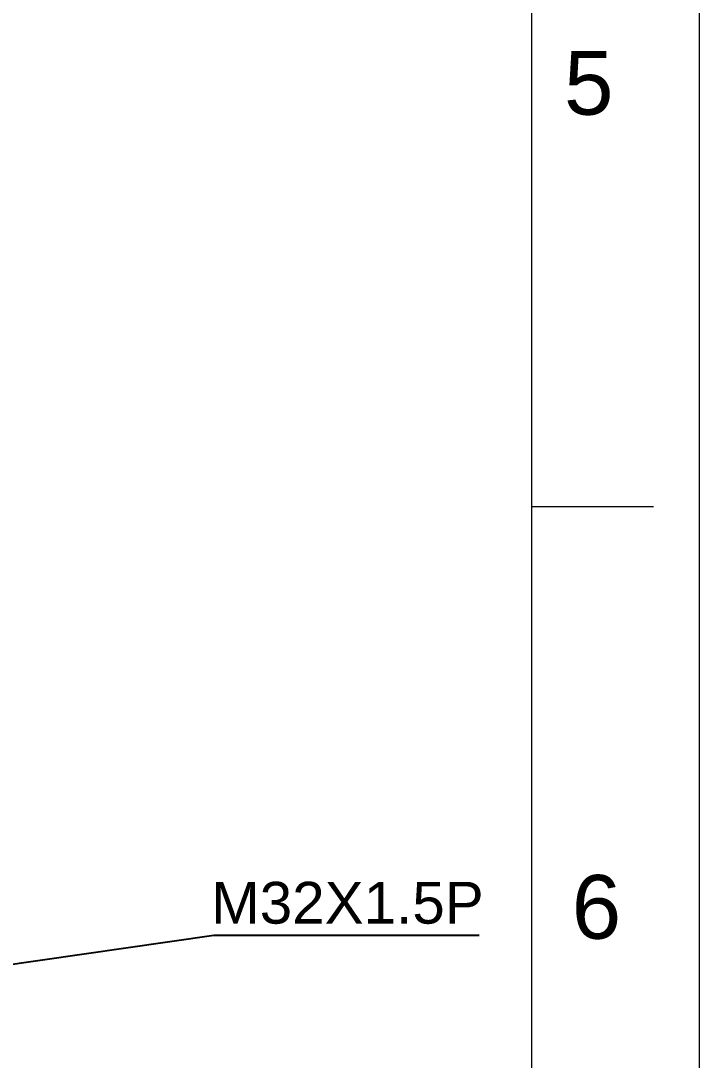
# Model space of a CAD drawing. Header units: millimetres. Extents: x 13391 to 13985, y 2173 to 3013.
# Drawn here: x 13904.1 to 13985.2, y 2427.2 to 2551.5 of the extents above; entities that cross this region are included whole.
import ezdxf

# ---------------------------------------------------------------- set-up
doc = ezdxf.new("R2010")
doc.units = ezdxf.units.MM
doc.layers.add('DIM_', color=5, linetype='Continuous', lineweight=9)
doc.layers.add('FORM', color=7, linetype='Continuous', lineweight=13)
doc.styles.get("Standard").update_dxf_attribs({"font": 'arial.ttf'})
doc.dimstyles.new('사본(2) STANDARD', dxfattribs={"dimscale": 0, "dimtxt": 4, "dimasz": 4, "dimexe": 1.25, "dimexo": 0.625, "dimgap": 1.5, "dimtad": 3, "dimtih": 1, "dimtoh": 1, "dimdec": 1, "dimzin": 9, "dimdsep": 46, "dimtxsty": 'Standard', "dimcen": 2.5, "dimclrd": 5, "dimclre": 5, "dimclrt": 5, "dimadec": 0, "dimazin": 0, "dimtfac": 1, "dimtdec": 1, "dimtmove": 0, "dimatfit": 3, "dimfxl": 1.25, "dimtfill": 1, "dimtolj": 1, "dimtzin": 0, "dimarcsym": 0})

msp = doc.modelspace()

# ---------------------------------------------------------------- linework, layer by layer
at = {"layer": 'FORM', "color": 7, "linetype": 'Continuous'}
for p, q in [((13985.22, 3013.41), (13985.22, 2173.41)), ((13965.22, 2193.41), (13965.22, 2993.41)), ((13965.22, 2493.41), (13979.76, 2493.41))]:
    msp.add_line(p, q, dxfattribs=at)

# ---------------------------------------------------------------- texts
at = {"layer": 'DIM_', "insert": (13943.14, 2445.98), "char_height": 5, "attachment_point": 5}
msp.add_mtext('M32X1.5P', dxfattribs=at)
at = {"layer": 'FORM', "char_height": 7.62, "attachment_point": 5}
for s, insert in [('5', (13972.01, 2543.99)), ('6', (13972.93, 2445.47))]:
    msp.add_mtext_dynamic_manual_height_columns(s, width=50, gutter_width=12.5, heights=[0], dxfattribs=dict(at, insert=insert))

# ---------------------------------------------------------------- leaders
at = {"layer": 'DIM_'}
msp.add_leader([(13893.22, 2437.28), (13927.17, 2442.14), (13958.89, 2442.14)], dimstyle='사본(2) STANDARD', override={"dimscale": 1, "dimtad": 0}, dxfattribs=at)

doc.saveas('drawing.dxf')
